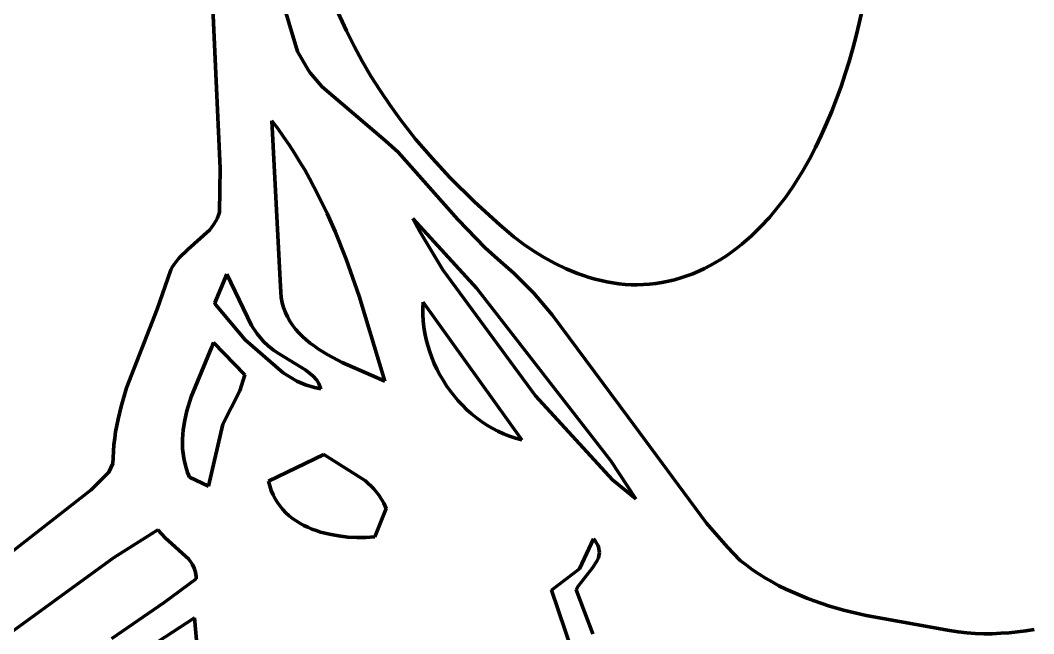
# Model space of a CAD drawing. Header units: millimetres. Extents: x 0 to 10.1, y 0 to 14.2.
# Drawn here: x 3.35 to 5.059, y 10.246 to 11.281 of the extents above; entities that cross this region are included whole.
import ezdxf

# ---------------------------------------------------------------- set-up
doc = ezdxf.new("R2010")
doc.units = ezdxf.units.MM
doc.layers.add('color#010101ff', color=7, linetype='CONTINUOUS', lineweight=100)
doc.layers.add('color#ffffffff', color=7, linetype='CONTINUOUS', lineweight=100)

msp = doc.modelspace()

# ---------------------------------------------------------------- linework, layer by layer
at = {"layer": 'color#010101ff'}
for p, q in [((3.9004, 11.2635), (3.8182, 11.4399)), ((3.6874, 11.0317), (3.6712, 11.3889)), ((3.7859, 11.3355), (3.8178, 11.2282)), ((4.77, 11.2981), (4.7652, 11.2763)), ((4.7652, 11.2763), (4.7599, 11.2547)), ((3.9132, 11.2375), (3.9004, 11.2635)), ((4.7599, 11.2547), (4.7543, 11.2332)), ((3.927, 11.2119), (3.9132, 11.2375)), ((4.7543, 11.2332), (4.7481, 11.2118)), ((3.8178, 11.2282), (3.8357, 11.1973)), ((3.8357, 11.1973), (3.8393, 11.1923)), ((3.9416, 11.1869), (3.927, 11.2119)), ((4.7481, 11.2118), (4.7415, 11.1905)), ((3.8393, 11.1923), (3.8591, 11.1689)), ((3.957, 11.1624), (3.9416, 11.1869)), ((4.7415, 11.1905), (4.7344, 11.1694)), ((3.8591, 11.1689), (3.9662, 11.0776)), ((3.9733, 11.1384), (3.957, 11.1624)), ((4.7344, 11.1694), (4.7268, 11.1485)), ((4.7268, 11.1485), (4.7188, 11.1278)), ((3.9903, 11.1149), (3.9733, 11.1384)), ((4.7188, 11.1278), (4.7101, 11.1072)), ((3.7845, 11.0983), (3.7744, 11.1117)), ((3.7744, 11.1117), (3.7892, 10.8319)), ((4.017, 11.0807), (3.9903, 11.1149)), ((3.7942, 11.0847), (3.7845, 11.0983)), ((4.7101, 11.1072), (4.701, 11.0869)), ((3.8036, 11.0709), (3.7942, 11.0847)), ((3.9662, 11.0776), (3.9873, 11.0584)), ((4.0453, 11.0476), (4.017, 11.0807)), ((4.701, 11.0869), (4.6913, 11.0667)), ((3.8126, 11.057), (3.8036, 11.0709)), ((4.6913, 11.0667), (4.681, 11.0468)), ((3.8213, 11.0429), (3.8126, 11.057)), ((3.8298, 11.0286), (3.8213, 11.0429)), ((3.9873, 11.0584), (4.0884, 10.9451)), ((4.0748, 11.0156), (4.0453, 11.0476)), ((4.681, 11.0468), (4.6701, 11.027)), ((3.6862, 10.9572), (3.6874, 11.0317)), ((3.8379, 11.0141), (3.8298, 11.0286)), ((4.6701, 11.027), (4.653, 10.9999)), ((3.8533, 10.9848), (3.8379, 11.0141)), ((4.116, 10.9747), (4.0748, 11.0156)), ((4.653, 10.9999), (4.6406, 10.9822)), ((3.8676, 10.9549), (3.8533, 10.9848)), ((4.159, 10.9358), (4.116, 10.9747)), ((4.6406, 10.9822), (4.6274, 10.965)), ((3.6847, 10.9524), (3.6862, 10.9572)), ((4.6274, 10.965), (4.6135, 10.9484)), ((3.6756, 10.9353), (3.6808, 10.9435)), ((3.6808, 10.9435), (3.6829, 10.9479)), ((3.6829, 10.9479), (3.6847, 10.9524)), ((3.8811, 10.9246), (3.8676, 10.9549)), ((4.0123, 10.9467), (4.0241, 10.9245)), ((4.1203, 10.8283), (4.0123, 10.9467)), ((4.0884, 10.9451), (4.1342, 10.8971)), ((4.6135, 10.9484), (4.5987, 10.9324)), ((3.6325, 10.8942), (3.6696, 10.9277)), ((3.6696, 10.9277), (3.6756, 10.9353)), ((3.8996, 10.8783), (3.8811, 10.9246)), ((4.0241, 10.9245), (4.0626, 10.8598)), ((4.1826, 10.9159), (4.159, 10.9358)), ((4.5987, 10.9324), (4.5832, 10.9173)), ((4.1991, 10.9034), (4.1826, 10.9159)), ((4.5832, 10.9173), (4.5669, 10.9031)), ((3.6182, 10.8802), (3.6325, 10.8942)), ((4.1342, 10.8971), (4.1555, 10.8781)), ((4.2163, 10.8917), (4.1991, 10.9034)), ((4.234, 10.8807), (4.2163, 10.8917)), ((4.5499, 10.8899), (4.5411, 10.8837)), ((4.5585, 10.8964), (4.5499, 10.8899)), ((4.5669, 10.9031), (4.5585, 10.8964)), ((3.6066, 10.8643), (3.612, 10.8725)), ((3.612, 10.8725), (3.6182, 10.8802)), ((3.9219, 10.8155), (3.8996, 10.8783)), ((4.1555, 10.8781), (4.1647, 10.8704)), ((4.2523, 10.8707), (4.234, 10.8807)), ((4.5229, 10.8723), (4.5136, 10.8671)), ((4.5321, 10.8778), (4.5229, 10.8723)), ((4.5411, 10.8837), (4.5321, 10.8778)), ((3.6006, 10.8503), (3.6023, 10.8552)), ((3.6023, 10.8552), (3.6043, 10.8598)), ((3.6043, 10.8598), (3.6066, 10.8643)), ((4.0626, 10.8598), (4.2191, 10.6474)), ((4.1647, 10.8704), (4.1826, 10.8544)), ((4.1826, 10.8544), (4.1997, 10.8377)), ((4.271, 10.8617), (4.2523, 10.8707)), ((4.2805, 10.8576), (4.271, 10.8617)), ((4.2902, 10.8538), (4.2805, 10.8576)), ((4.4944, 10.8576), (4.4845, 10.8534)), ((4.5041, 10.8622), (4.4944, 10.8576)), ((4.5136, 10.8671), (4.5041, 10.8622)), ((3.5811, 10.7937), (3.5992, 10.8452)), ((3.5992, 10.8452), (3.6006, 10.8503)), ((3.6985, 10.8526), (3.6783, 10.8042)), ((3.74, 10.7659), (3.6985, 10.8526)), ((4.1997, 10.8377), (4.2161, 10.8204)), ((4.2999, 10.8503), (4.2902, 10.8538)), ((4.3097, 10.8471), (4.2999, 10.8503)), ((4.3196, 10.8443), (4.3097, 10.8471)), ((4.3296, 10.8418), (4.3196, 10.8443)), ((4.3396, 10.8396), (4.3296, 10.8418)), ((4.3498, 10.8379), (4.3396, 10.8396)), ((4.3599, 10.8365), (4.3498, 10.8379)), ((4.422, 10.837), (4.4116, 10.8358)), ((4.4324, 10.8386), (4.422, 10.837)), ((4.4432, 10.8407), (4.4324, 10.8386)), ((4.4538, 10.8433), (4.4432, 10.8407)), ((4.4642, 10.8463), (4.4538, 10.8433)), ((4.4744, 10.8497), (4.4642, 10.8463)), ((4.4845, 10.8534), (4.4744, 10.8497)), ((3.7892, 10.8319), (3.7894, 10.8224)), ((3.7894, 10.8224), (3.7903, 10.8133)), ((4.346, 10.5377), (4.1203, 10.8283)), ((4.2161, 10.8204), (4.2471, 10.7843)), ((4.3702, 10.8355), (4.3599, 10.8365)), ((4.3805, 10.8349), (4.3702, 10.8355)), ((4.3908, 10.8348), (4.3805, 10.8349)), ((4.4012, 10.835), (4.3908, 10.8348)), ((4.4116, 10.8358), (4.4012, 10.835)), ((3.6783, 10.8042), (3.6792, 10.8015)), ((3.7903, 10.8133), (3.792, 10.8046)), ((3.792, 10.8046), (3.7943, 10.7962)), ((3.9652, 10.6723), (3.9219, 10.8155)), ((4.0294, 10.8057), (4.029, 10.7951)), ((4.1958, 10.5734), (4.0294, 10.8057)), ((3.5295, 10.6607), (3.5811, 10.7937)), ((3.6792, 10.8015), (3.7292, 10.7421)), ((3.7943, 10.7962), (3.7972, 10.7883)), ((3.7972, 10.7883), (3.8007, 10.7807)), ((4.029, 10.7951), (4.0291, 10.7845)), ((3.8007, 10.7807), (3.8048, 10.7734)), ((3.8048, 10.7734), (3.8094, 10.7665)), ((4.0291, 10.7845), (4.0298, 10.7739)), ((4.0298, 10.7739), (4.031, 10.7634)), ((4.2471, 10.7843), (4.3755, 10.6116)), ((3.7494, 10.7521), (3.74, 10.7659)), ((3.7602, 10.7393), (3.7494, 10.7521)), ((3.8094, 10.7665), (3.8145, 10.7598)), ((3.8145, 10.7598), (3.8201, 10.7535)), ((3.8201, 10.7535), (3.8261, 10.7475)), ((4.031, 10.7634), (4.0327, 10.7529)), ((4.0327, 10.7529), (4.0349, 10.7424)), ((3.6762, 10.7372), (3.6731, 10.73)), ((3.7289, 10.6828), (3.6762, 10.7372)), ((3.7292, 10.7421), (3.7938, 10.6861)), ((3.7683, 10.7316), (3.7602, 10.7393)), ((3.8261, 10.7475), (3.8324, 10.7417)), ((3.8324, 10.7417), (3.8391, 10.7362)), ((3.8391, 10.7362), (3.8461, 10.731)), ((4.0349, 10.7424), (4.0376, 10.7321)), ((3.6731, 10.73), (3.6384, 10.6459)), ((3.7772, 10.7245), (3.7683, 10.7316)), ((3.787, 10.7182), (3.7772, 10.7245)), ((3.8317, 10.6905), (3.787, 10.7182)), ((3.8461, 10.731), (3.8534, 10.726)), ((3.8534, 10.726), (3.8687, 10.7166)), ((4.0376, 10.7321), (4.0407, 10.7219)), ((4.0407, 10.7219), (4.0443, 10.7119)), ((3.8687, 10.7166), (3.8929, 10.7039)), ((3.8929, 10.7039), (3.9421, 10.6821)), ((4.0443, 10.7119), (4.0484, 10.702)), ((4.0484, 10.702), (4.0529, 10.6923)), ((3.7938, 10.6861), (3.8165, 10.6724)), ((3.8443, 10.6807), (3.8317, 10.6905)), ((4.0529, 10.6923), (4.0579, 10.6828)), ((3.7207, 10.6558), (3.7289, 10.6828)), ((3.8165, 10.6724), (3.831, 10.666)), ((3.8504, 10.6736), (3.8443, 10.6807)), ((3.8536, 10.6683), (3.8504, 10.6736)), ((3.856, 10.6623), (3.8536, 10.6683)), ((3.9421, 10.6821), (3.9652, 10.6723)), ((4.0579, 10.6828), (4.0632, 10.6736)), ((4.0632, 10.6736), (4.069, 10.6645)), ((3.5201, 10.6294), (3.5295, 10.6607)), ((3.692, 10.5996), (3.7207, 10.6558)), ((3.831, 10.666), (3.8463, 10.6612)), ((3.8463, 10.6612), (3.8569, 10.659)), ((3.8569, 10.659), (3.856, 10.6623)), ((4.069, 10.6645), (4.0752, 10.6558)), ((4.0752, 10.6558), (4.0817, 10.6473)), ((3.6384, 10.6459), (3.6312, 10.6221)), ((4.0817, 10.6473), (4.0886, 10.6392)), ((4.0886, 10.6392), (4.0959, 10.6314)), ((4.2191, 10.6474), (4.3492, 10.5055)), ((3.515, 10.6082), (3.5201, 10.6294)), ((3.6312, 10.6221), (3.6275, 10.6061)), ((4.0959, 10.6314), (4.1035, 10.6239)), ((4.1035, 10.6239), (4.1114, 10.6168)), ((4.1114, 10.6168), (4.1197, 10.6101)), ((3.511, 10.5868), (3.515, 10.6082)), ((3.6275, 10.6061), (3.625, 10.5901)), ((3.6677, 10.495), (3.692, 10.5996)), ((4.1197, 10.6101), (4.1282, 10.6039)), ((4.1282, 10.6039), (4.1371, 10.598)), ((4.1371, 10.598), (4.1463, 10.5926)), ((4.3755, 10.6116), (4.5075, 10.4324)), ((3.5094, 10.5759), (3.511, 10.5868)), ((3.6242, 10.5821), (3.6238, 10.5741)), ((3.625, 10.5901), (3.6242, 10.5821)), ((4.1463, 10.5926), (4.1557, 10.5878)), ((4.1557, 10.5878), (4.1654, 10.5834)), ((4.1654, 10.5834), (4.1753, 10.5795)), ((3.5074, 10.554), (3.5082, 10.565)), ((3.5082, 10.565), (3.5094, 10.5759)), ((3.6238, 10.5741), (3.6237, 10.5661)), ((3.6237, 10.5661), (3.624, 10.5581)), ((4.1753, 10.5795), (4.1855, 10.5762)), ((4.1855, 10.5762), (4.1958, 10.5734)), ((3.5069, 10.5429), (3.5074, 10.554)), ((3.624, 10.5581), (3.6248, 10.5501)), ((3.6248, 10.5501), (3.626, 10.5421)), ((3.8619, 10.5483), (3.7688, 10.5036)), ((3.9325, 10.5039), (3.8619, 10.5483)), ((3.4994, 10.5187), (3.506, 10.5332)), ((3.506, 10.5332), (3.5069, 10.5429)), ((3.626, 10.5421), (3.6276, 10.5342)), ((3.6276, 10.5342), (3.6298, 10.5262)), ((4.3882, 10.4737), (4.346, 10.5377)), ((3.4695, 10.4889), (3.4994, 10.5187)), ((3.6298, 10.5262), (3.6324, 10.5183)), ((3.6324, 10.5183), (3.6356, 10.5104)), ((3.6356, 10.5104), (3.6677, 10.495)), ((3.7688, 10.5036), (3.7709, 10.4955)), ((3.7709, 10.4955), (3.7735, 10.4878)), ((3.9464, 10.4904), (3.9325, 10.5039)), ((4.3492, 10.5055), (4.3882, 10.4737)), ((3.1868, 10.2676), (3.4695, 10.4889)), ((3.7735, 10.4878), (3.7766, 10.4806)), ((3.7766, 10.4806), (3.7801, 10.4737)), ((3.9555, 10.479), (3.9464, 10.4904)), ((3.9632, 10.4664), (3.9555, 10.479)), ((3.7801, 10.4737), (3.784, 10.4673)), ((3.784, 10.4673), (3.7884, 10.4612)), ((3.7884, 10.4612), (3.7931, 10.4555)), ((3.9675, 10.4573), (3.9632, 10.4664)), ((3.7931, 10.4555), (3.7982, 10.4502)), ((3.7982, 10.4502), (3.8037, 10.4452)), ((3.8037, 10.4452), (3.8094, 10.4406)), ((3.9479, 10.4095), (3.9675, 10.4573)), ((3.8094, 10.4406), (3.8155, 10.4364)), ((3.8155, 10.4364), (3.8218, 10.4324)), ((3.8218, 10.4324), (3.8283, 10.4289)), ((3.8283, 10.4289), (3.8351, 10.4256)), ((4.5075, 10.4324), (4.5421, 10.3925)), ((3.5821, 10.4212), (3.5076, 10.3741)), ((3.5944, 10.4078), (3.5821, 10.4212)), ((3.8351, 10.4256), (3.8421, 10.4226)), ((3.8421, 10.4226), (3.8493, 10.42)), ((3.8493, 10.42), (3.8566, 10.4176)), ((3.8566, 10.4176), (3.8716, 10.4138)), ((3.8716, 10.4138), (3.8869, 10.411)), ((3.8869, 10.411), (3.9024, 10.4092)), ((3.6343, 10.3716), (3.5944, 10.4078)), ((3.9024, 10.4092), (3.9178, 10.4084)), ((3.9178, 10.4084), (3.933, 10.4085)), ((3.933, 10.4085), (3.9479, 10.4095)), ((4.3171, 10.406), (4.2935, 10.3556)), ((4.3199, 10.4025), (4.3171, 10.406)), ((4.3222, 10.3991), (4.3199, 10.4025)), ((4.324, 10.3957), (4.3222, 10.3991)), ((4.3253, 10.3924), (4.324, 10.3957)), ((4.3252, 10.3741), (4.3266, 10.38)), ((4.3262, 10.3892), (4.3253, 10.3924)), ((4.3267, 10.3861), (4.3262, 10.3892)), ((4.3266, 10.38), (4.3269, 10.383)), ((4.3269, 10.383), (4.3267, 10.3861)), ((4.5421, 10.3925), (4.5644, 10.3698)), ((3.5076, 10.3741), (3.1652, 10.1257)), ((3.6405, 10.3628), (3.6343, 10.3716)), ((3.6436, 10.3565), (3.6405, 10.3628)), ((4.3154, 10.3572), (4.3228, 10.3684)), ((4.3228, 10.3684), (4.3252, 10.3741)), ((4.5644, 10.3698), (4.5748, 10.3617)), ((4.5748, 10.3617), (4.5853, 10.3539)), ((3.6457, 10.3497), (3.6436, 10.3565)), ((3.6464, 10.3462), (3.6457, 10.3497)), ((3.6467, 10.3426), (3.6464, 10.3462)), ((3.6467, 10.3388), (3.6467, 10.3426)), ((4.2935, 10.3556), (4.2461, 10.3196)), ((4.2908, 10.326), (4.3154, 10.3572)), ((4.5853, 10.3539), (4.5961, 10.3467)), ((4.5961, 10.3467), (4.6071, 10.3398)), ((3.5926, 10.2986), (3.6467, 10.3388)), ((4.2877, 10.3198), (4.2908, 10.326)), ((4.6071, 10.3398), (4.6183, 10.3333)), ((4.6183, 10.3333), (4.6297, 10.3271)), ((4.6297, 10.3271), (4.6412, 10.3214)), ((4.2461, 10.3196), (4.281, 10.2167)), ((4.3157, 10.2458), (4.2877, 10.3198)), ((4.6412, 10.3214), (4.6529, 10.3159)), ((4.6529, 10.3159), (4.6648, 10.3108)), ((4.6648, 10.3108), (4.6768, 10.306)), ((3.5047, 10.2379), (3.5926, 10.2986)), ((4.6768, 10.306), (4.6889, 10.3015)), ((4.6889, 10.3015), (4.7135, 10.2933)), ((4.7135, 10.2933), (4.7386, 10.286)), ((4.7386, 10.286), (4.7766, 10.2766)), ((4.7766, 10.2766), (4.9175, 10.2512)), ((3.6438, 10.2726), (3.5567, 10.2161)), ((3.6492, 10.2163), (3.6438, 10.2726)), ((4.9175, 10.2512), (4.932, 10.249)), ((4.932, 10.249), (4.9464, 10.2474)), ((4.9464, 10.2474), (4.9608, 10.2464)), ((4.9608, 10.2464), (4.9752, 10.246)), ((4.9752, 10.246), (4.9894, 10.2461)), ((4.9894, 10.2461), (5.0037, 10.2467)), ((5.0037, 10.2467), (5.0179, 10.2477)), ((5.0179, 10.2477), (5.032, 10.2491)), ((5.032, 10.2491), (5.0461, 10.2509)), ((5.0461, 10.2509), (5.0602, 10.2531))]:
    msp.add_line(p, q, dxfattribs=at)
at = {"layer": 'color#ffffffff'}
for p, q in [((3.8182, 11.4399), (3.9004, 11.2635)), ((3.6712, 11.3889), (3.6874, 11.0317)), ((3.8178, 11.2282), (3.7859, 11.3355)), ((4.7652, 11.2763), (4.77, 11.2981)), ((4.7599, 11.2547), (4.7652, 11.2763)), ((3.9004, 11.2635), (3.9132, 11.2375)), ((4.7543, 11.2332), (4.7599, 11.2547)), ((3.9132, 11.2375), (3.927, 11.2119)), ((4.7481, 11.2118), (4.7543, 11.2332)), ((3.8357, 11.1973), (3.8178, 11.2282)), ((3.8393, 11.1923), (3.8357, 11.1973)), ((3.927, 11.2119), (3.9416, 11.1869)), ((4.7415, 11.1905), (4.7481, 11.2118)), ((3.8591, 11.1689), (3.8393, 11.1923)), ((3.9416, 11.1869), (3.957, 11.1624)), ((4.7344, 11.1694), (4.7415, 11.1905)), ((3.9662, 11.0776), (3.8591, 11.1689)), ((3.957, 11.1624), (3.9733, 11.1384)), ((4.7268, 11.1485), (4.7344, 11.1694)), ((4.7188, 11.1278), (4.7268, 11.1485)), ((3.9733, 11.1384), (3.9903, 11.1149)), ((4.7101, 11.1072), (4.7188, 11.1278)), ((3.7892, 10.8319), (3.7744, 11.1117)), ((3.7744, 11.1117), (3.7845, 11.0983)), ((3.9903, 11.1149), (4.017, 11.0807)), ((3.7845, 11.0983), (3.7942, 11.0847)), ((4.701, 11.0869), (4.7101, 11.1072)), ((3.7942, 11.0847), (3.8036, 11.0709)), ((3.9873, 11.0584), (3.9662, 11.0776)), ((4.017, 11.0807), (4.0453, 11.0476)), ((4.6913, 11.0667), (4.701, 11.0869)), ((3.8036, 11.0709), (3.8126, 11.057)), ((4.681, 11.0468), (4.6913, 11.0667)), ((3.8126, 11.057), (3.8213, 11.0429)), ((3.8213, 11.0429), (3.8298, 11.0286)), ((4.0884, 10.9451), (3.9873, 11.0584)), ((4.0453, 11.0476), (4.0748, 11.0156)), ((4.6701, 11.027), (4.681, 11.0468)), ((3.6874, 11.0317), (3.6862, 10.9572)), ((3.8298, 11.0286), (3.8379, 11.0141)), ((4.653, 10.9999), (4.6701, 11.027)), ((3.8379, 11.0141), (3.8533, 10.9848)), ((4.0748, 11.0156), (4.116, 10.9747)), ((4.6406, 10.9822), (4.653, 10.9999)), ((3.8533, 10.9848), (3.8676, 10.9549)), ((4.116, 10.9747), (4.159, 10.9358)), ((4.6274, 10.965), (4.6406, 10.9822)), ((3.6862, 10.9572), (3.6847, 10.9524)), ((4.6135, 10.9484), (4.6274, 10.965)), ((3.6808, 10.9435), (3.6756, 10.9353)), ((3.6829, 10.9479), (3.6808, 10.9435)), ((3.6847, 10.9524), (3.6829, 10.9479)), ((3.8676, 10.9549), (3.8811, 10.9246)), ((4.0123, 10.9467), (4.1203, 10.8283)), ((4.0241, 10.9245), (4.0123, 10.9467)), ((4.1342, 10.8971), (4.0884, 10.9451)), ((4.5987, 10.9324), (4.6135, 10.9484)), ((3.6696, 10.9277), (3.6325, 10.8942)), ((3.6756, 10.9353), (3.6696, 10.9277)), ((3.8811, 10.9246), (3.8996, 10.8783)), ((4.0626, 10.8598), (4.0241, 10.9245)), ((4.159, 10.9358), (4.1826, 10.9159)), ((4.5832, 10.9173), (4.5987, 10.9324)), ((4.1826, 10.9159), (4.1991, 10.9034)), ((4.5669, 10.9031), (4.5832, 10.9173)), ((3.6325, 10.8942), (3.6182, 10.8802)), ((4.1555, 10.8781), (4.1342, 10.8971)), ((4.1991, 10.9034), (4.2163, 10.8917)), ((4.2163, 10.8917), (4.234, 10.8807)), ((4.5411, 10.8837), (4.5499, 10.8899)), ((4.5499, 10.8899), (4.5585, 10.8964)), ((4.5585, 10.8964), (4.5669, 10.9031)), ((3.612, 10.8725), (3.6066, 10.8643)), ((3.6182, 10.8802), (3.612, 10.8725)), ((3.8996, 10.8783), (3.9219, 10.8155)), ((4.1647, 10.8704), (4.1555, 10.8781)), ((4.234, 10.8807), (4.2523, 10.8707)), ((4.5136, 10.8671), (4.5229, 10.8723)), ((4.5229, 10.8723), (4.5321, 10.8778)), ((4.5321, 10.8778), (4.5411, 10.8837)), ((3.6023, 10.8552), (3.6006, 10.8503)), ((3.6043, 10.8598), (3.6023, 10.8552)), ((3.6066, 10.8643), (3.6043, 10.8598)), ((4.2191, 10.6474), (4.0626, 10.8598)), ((4.1826, 10.8544), (4.1647, 10.8704)), ((4.1997, 10.8377), (4.1826, 10.8544)), ((4.2523, 10.8707), (4.271, 10.8617)), ((4.271, 10.8617), (4.2805, 10.8576)), ((4.2805, 10.8576), (4.2902, 10.8538)), ((4.4845, 10.8534), (4.4944, 10.8576)), ((4.4944, 10.8576), (4.5041, 10.8622)), ((4.5041, 10.8622), (4.5136, 10.8671)), ((3.5992, 10.8452), (3.5811, 10.7937)), ((3.6006, 10.8503), (3.5992, 10.8452)), ((3.6783, 10.8042), (3.6985, 10.8526)), ((3.6985, 10.8526), (3.74, 10.7659)), ((4.2161, 10.8204), (4.1997, 10.8377)), ((4.2902, 10.8538), (4.2999, 10.8503)), ((4.2999, 10.8503), (4.3097, 10.8471)), ((4.3097, 10.8471), (4.3196, 10.8443)), ((4.3196, 10.8443), (4.3296, 10.8418)), ((4.3296, 10.8418), (4.3396, 10.8396)), ((4.3396, 10.8396), (4.3498, 10.8379)), ((4.3498, 10.8379), (4.3599, 10.8365)), ((4.4116, 10.8358), (4.422, 10.837)), ((4.422, 10.837), (4.4324, 10.8386)), ((4.4324, 10.8386), (4.4432, 10.8407)), ((4.4432, 10.8407), (4.4538, 10.8433)), ((4.4538, 10.8433), (4.4642, 10.8463)), ((4.4642, 10.8463), (4.4744, 10.8497)), ((4.4744, 10.8497), (4.4845, 10.8534)), ((3.7894, 10.8224), (3.7892, 10.8319)), ((3.7903, 10.8133), (3.7894, 10.8224)), ((4.1203, 10.8283), (4.346, 10.5377)), ((4.2471, 10.7843), (4.2161, 10.8204)), ((4.3599, 10.8365), (4.3702, 10.8355)), ((4.3702, 10.8355), (4.3805, 10.8349)), ((4.3805, 10.8349), (4.3908, 10.8348)), ((4.3908, 10.8348), (4.4012, 10.835)), ((4.4012, 10.835), (4.4116, 10.8358)), ((3.6792, 10.8015), (3.6783, 10.8042)), ((3.792, 10.8046), (3.7903, 10.8133)), ((3.7943, 10.7962), (3.792, 10.8046)), ((3.9219, 10.8155), (3.9652, 10.6723)), ((4.029, 10.7951), (4.0294, 10.8057)), ((4.0294, 10.8057), (4.1958, 10.5734)), ((3.5811, 10.7937), (3.5295, 10.6607)), ((3.7292, 10.7421), (3.6792, 10.8015)), ((3.7972, 10.7883), (3.7943, 10.7962)), ((3.8007, 10.7807), (3.7972, 10.7883)), ((4.0291, 10.7845), (4.029, 10.7951)), ((3.8048, 10.7734), (3.8007, 10.7807)), ((3.8094, 10.7665), (3.8048, 10.7734)), ((4.0298, 10.7739), (4.0291, 10.7845)), ((4.031, 10.7634), (4.0298, 10.7739)), ((4.3755, 10.6116), (4.2471, 10.7843)), ((3.74, 10.7659), (3.7494, 10.7521)), ((3.7494, 10.7521), (3.7602, 10.7393)), ((3.8145, 10.7598), (3.8094, 10.7665)), ((3.8201, 10.7535), (3.8145, 10.7598)), ((3.8261, 10.7475), (3.8201, 10.7535)), ((4.0327, 10.7529), (4.031, 10.7634)), ((4.0349, 10.7424), (4.0327, 10.7529)), ((3.6731, 10.73), (3.6762, 10.7372)), ((3.6762, 10.7372), (3.7289, 10.6828)), ((3.7938, 10.6861), (3.7292, 10.7421)), ((3.7602, 10.7393), (3.7683, 10.7316)), ((3.8324, 10.7417), (3.8261, 10.7475)), ((3.8391, 10.7362), (3.8324, 10.7417)), ((3.8461, 10.731), (3.8391, 10.7362)), ((4.0376, 10.7321), (4.0349, 10.7424)), ((3.6384, 10.6459), (3.6731, 10.73)), ((3.7683, 10.7316), (3.7772, 10.7245)), ((3.7772, 10.7245), (3.787, 10.7182)), ((3.787, 10.7182), (3.8317, 10.6905)), ((3.8534, 10.726), (3.8461, 10.731)), ((3.8687, 10.7166), (3.8534, 10.726)), ((4.0407, 10.7219), (4.0376, 10.7321)), ((4.0443, 10.7119), (4.0407, 10.7219)), ((3.8929, 10.7039), (3.8687, 10.7166)), ((3.9421, 10.6821), (3.8929, 10.7039)), ((4.0484, 10.702), (4.0443, 10.7119)), ((4.0529, 10.6923), (4.0484, 10.702)), ((3.8165, 10.6724), (3.7938, 10.6861)), ((3.8317, 10.6905), (3.8443, 10.6807)), ((4.0579, 10.6828), (4.0529, 10.6923)), ((3.7289, 10.6828), (3.7207, 10.6558)), ((3.831, 10.666), (3.8165, 10.6724)), ((3.8443, 10.6807), (3.8504, 10.6736)), ((3.8504, 10.6736), (3.8536, 10.6683)), ((3.8536, 10.6683), (3.856, 10.6623)), ((3.9652, 10.6723), (3.9421, 10.6821)), ((4.0632, 10.6736), (4.0579, 10.6828)), ((4.069, 10.6645), (4.0632, 10.6736)), ((3.5295, 10.6607), (3.5201, 10.6294)), ((3.7207, 10.6558), (3.692, 10.5996)), ((3.8463, 10.6612), (3.831, 10.666)), ((3.8569, 10.659), (3.8463, 10.6612)), ((3.856, 10.6623), (3.8569, 10.659)), ((4.0752, 10.6558), (4.069, 10.6645)), ((4.0817, 10.6473), (4.0752, 10.6558)), ((3.6312, 10.6221), (3.6384, 10.6459)), ((4.0886, 10.6392), (4.0817, 10.6473)), ((4.0959, 10.6314), (4.0886, 10.6392)), ((4.3492, 10.5055), (4.2191, 10.6474)), ((3.5201, 10.6294), (3.515, 10.6082)), ((3.6275, 10.6061), (3.6312, 10.6221)), ((4.1035, 10.6239), (4.0959, 10.6314)), ((4.1114, 10.6168), (4.1035, 10.6239)), ((4.1197, 10.6101), (4.1114, 10.6168)), ((3.515, 10.6082), (3.511, 10.5868)), ((3.625, 10.5901), (3.6275, 10.6061)), ((3.692, 10.5996), (3.6677, 10.495)), ((4.1282, 10.6039), (4.1197, 10.6101)), ((4.1371, 10.598), (4.1282, 10.6039)), ((4.1463, 10.5926), (4.1371, 10.598)), ((4.5075, 10.4324), (4.3755, 10.6116)), ((3.511, 10.5868), (3.5094, 10.5759)), ((3.6238, 10.5741), (3.6242, 10.5821)), ((3.6242, 10.5821), (3.625, 10.5901)), ((4.1557, 10.5878), (4.1463, 10.5926)), ((4.1654, 10.5834), (4.1557, 10.5878)), ((4.1753, 10.5795), (4.1654, 10.5834)), ((3.5082, 10.565), (3.5074, 10.554)), ((3.5094, 10.5759), (3.5082, 10.565)), ((3.6237, 10.5661), (3.6238, 10.5741)), ((3.624, 10.5581), (3.6237, 10.5661)), ((4.1855, 10.5762), (4.1753, 10.5795)), ((4.1958, 10.5734), (4.1855, 10.5762)), ((3.5074, 10.554), (3.5069, 10.5429)), ((3.6248, 10.5501), (3.624, 10.5581)), ((3.626, 10.5421), (3.6248, 10.5501)), ((3.7688, 10.5036), (3.8619, 10.5483)), ((3.8619, 10.5483), (3.9325, 10.5039)), ((3.506, 10.5332), (3.4994, 10.5187)), ((3.5069, 10.5429), (3.506, 10.5332)), ((3.6276, 10.5342), (3.626, 10.5421)), ((3.6298, 10.5262), (3.6276, 10.5342)), ((4.346, 10.5377), (4.3882, 10.4737)), ((3.4994, 10.5187), (3.4695, 10.4889)), ((3.6324, 10.5183), (3.6298, 10.5262)), ((3.6356, 10.5104), (3.6324, 10.5183)), ((3.6677, 10.495), (3.6356, 10.5104)), ((3.7709, 10.4955), (3.7688, 10.5036)), ((3.7735, 10.4878), (3.7709, 10.4955)), ((3.9325, 10.5039), (3.9464, 10.4904)), ((4.3882, 10.4737), (4.3492, 10.5055)), ((3.4695, 10.4889), (3.1868, 10.2676)), ((3.7766, 10.4806), (3.7735, 10.4878)), ((3.7801, 10.4737), (3.7766, 10.4806)), ((3.9464, 10.4904), (3.9555, 10.479)), ((3.9555, 10.479), (3.9632, 10.4664)), ((3.784, 10.4673), (3.7801, 10.4737)), ((3.7884, 10.4612), (3.784, 10.4673)), ((3.7931, 10.4555), (3.7884, 10.4612)), ((3.9632, 10.4664), (3.9675, 10.4573)), ((3.7982, 10.4502), (3.7931, 10.4555)), ((3.8037, 10.4452), (3.7982, 10.4502)), ((3.8094, 10.4406), (3.8037, 10.4452)), ((3.9675, 10.4573), (3.9479, 10.4095)), ((3.8155, 10.4364), (3.8094, 10.4406)), ((3.8218, 10.4324), (3.8155, 10.4364)), ((3.8283, 10.4289), (3.8218, 10.4324)), ((3.8351, 10.4256), (3.8283, 10.4289)), ((4.5421, 10.3925), (4.5075, 10.4324)), ((3.5076, 10.3741), (3.5821, 10.4212)), ((3.5821, 10.4212), (3.5944, 10.4078)), ((3.8421, 10.4226), (3.8351, 10.4256)), ((3.8493, 10.42), (3.8421, 10.4226)), ((3.8566, 10.4176), (3.8493, 10.42)), ((3.8716, 10.4138), (3.8566, 10.4176)), ((3.8869, 10.411), (3.8716, 10.4138)), ((3.9024, 10.4092), (3.8869, 10.411)), ((3.5944, 10.4078), (3.6343, 10.3716)), ((3.9178, 10.4084), (3.9024, 10.4092)), ((3.933, 10.4085), (3.9178, 10.4084)), ((3.9479, 10.4095), (3.933, 10.4085)), ((4.2935, 10.3556), (4.3171, 10.406)), ((4.3171, 10.406), (4.3199, 10.4025)), ((4.3199, 10.4025), (4.3222, 10.3991)), ((4.3222, 10.3991), (4.324, 10.3957)), ((4.324, 10.3957), (4.3253, 10.3924)), ((4.3266, 10.38), (4.3252, 10.3741)), ((4.3253, 10.3924), (4.3262, 10.3892)), ((4.3262, 10.3892), (4.3267, 10.3861)), ((4.3269, 10.383), (4.3266, 10.38)), ((4.3267, 10.3861), (4.3269, 10.383)), ((4.5644, 10.3698), (4.5421, 10.3925)), ((3.1652, 10.1257), (3.5076, 10.3741)), ((3.6343, 10.3716), (3.6405, 10.3628)), ((3.6405, 10.3628), (3.6436, 10.3565)), ((4.3228, 10.3684), (4.3154, 10.3572)), ((4.3252, 10.3741), (4.3228, 10.3684)), ((4.5748, 10.3617), (4.5644, 10.3698)), ((4.5853, 10.3539), (4.5748, 10.3617)), ((3.6436, 10.3565), (3.6457, 10.3497)), ((3.6457, 10.3497), (3.6464, 10.3462)), ((3.6464, 10.3462), (3.6467, 10.3426)), ((3.6467, 10.3426), (3.6467, 10.3388)), ((4.2461, 10.3196), (4.2935, 10.3556)), ((4.3154, 10.3572), (4.2908, 10.326)), ((4.5961, 10.3467), (4.5853, 10.3539)), ((4.6071, 10.3398), (4.5961, 10.3467)), ((3.6467, 10.3388), (3.5926, 10.2986)), ((4.2908, 10.326), (4.2877, 10.3198)), ((4.6183, 10.3333), (4.6071, 10.3398)), ((4.6297, 10.3271), (4.6183, 10.3333)), ((4.6412, 10.3214), (4.6297, 10.3271)), ((4.281, 10.2167), (4.2461, 10.3196)), ((4.2877, 10.3198), (4.3157, 10.2458)), ((4.6529, 10.3159), (4.6412, 10.3214)), ((4.6648, 10.3108), (4.6529, 10.3159)), ((4.6768, 10.306), (4.6648, 10.3108)), ((3.5926, 10.2986), (3.5047, 10.2379)), ((4.6889, 10.3015), (4.6768, 10.306)), ((4.7135, 10.2933), (4.6889, 10.3015)), ((4.7386, 10.286), (4.7135, 10.2933)), ((4.7766, 10.2766), (4.7386, 10.286)), ((4.9175, 10.2512), (4.7766, 10.2766)), ((3.5567, 10.2161), (3.6438, 10.2726)), ((3.6438, 10.2726), (3.6492, 10.2163)), ((4.932, 10.249), (4.9175, 10.2512)), ((4.9464, 10.2474), (4.932, 10.249)), ((4.9608, 10.2464), (4.9464, 10.2474)), ((4.9752, 10.246), (4.9608, 10.2464)), ((4.9894, 10.2461), (4.9752, 10.246)), ((5.0037, 10.2467), (4.9894, 10.2461)), ((5.0179, 10.2477), (5.0037, 10.2467)), ((5.032, 10.2491), (5.0179, 10.2477)), ((5.0461, 10.2509), (5.032, 10.2491)), ((5.0602, 10.2531), (5.0461, 10.2509))]:
    msp.add_line(p, q, dxfattribs=at)

doc.saveas('drawing.dxf')
